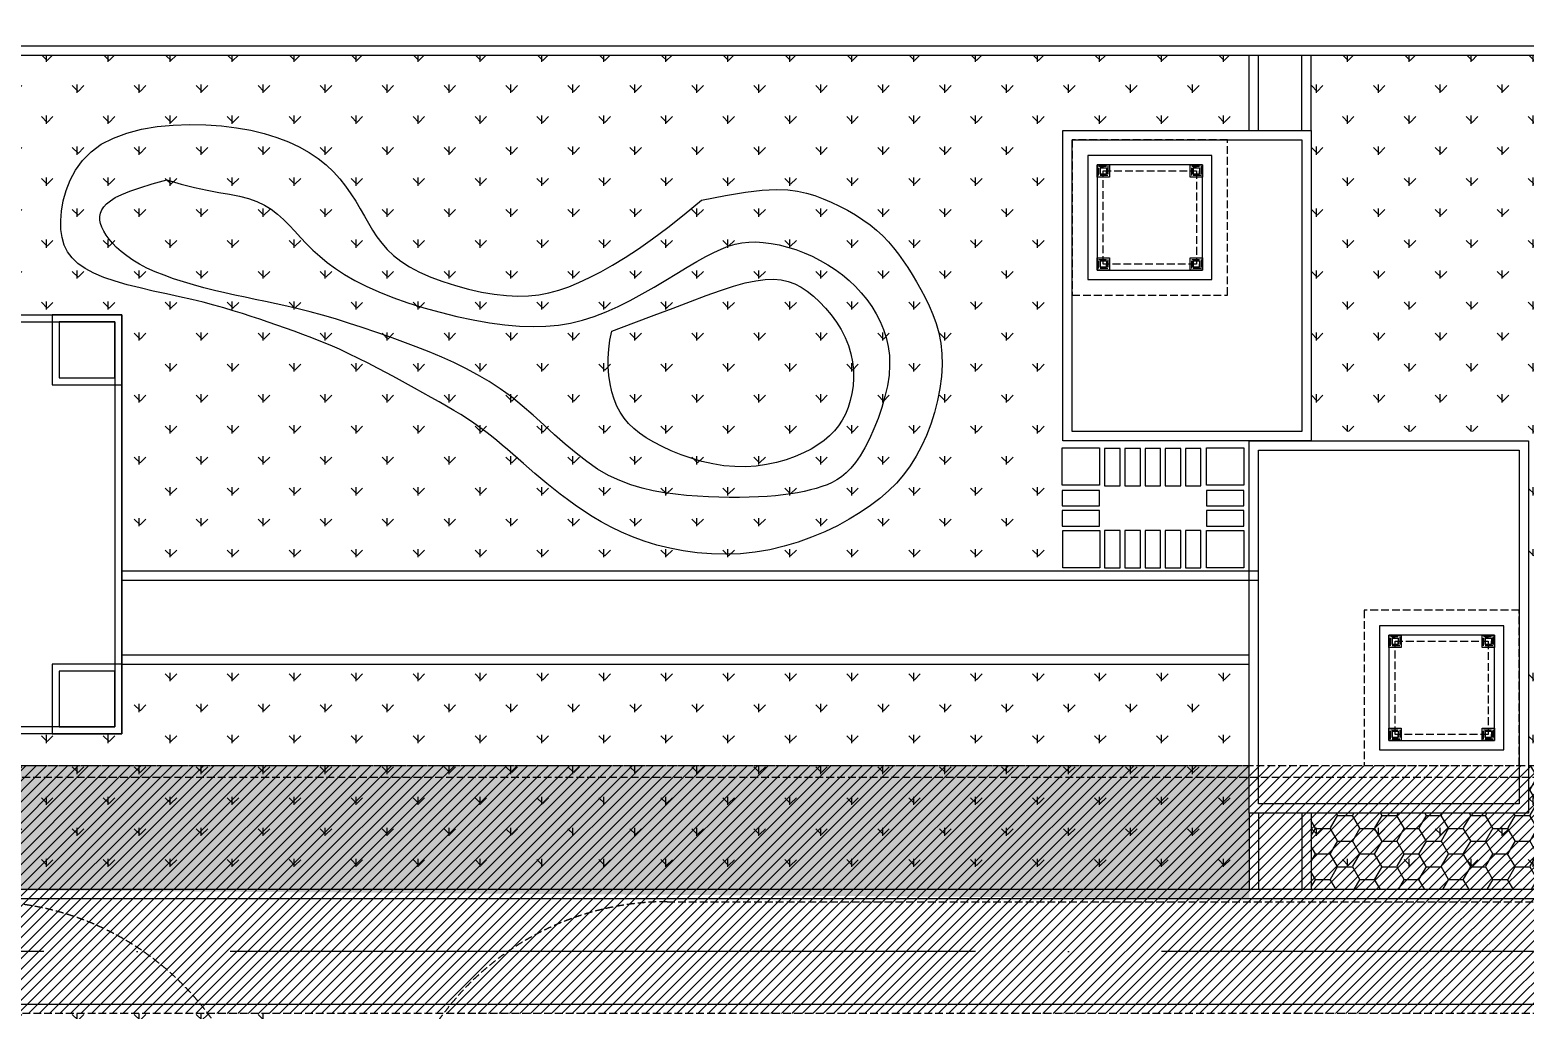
# Model space of a CAD drawing. Header units: millimetres. Extents: x 36720183 to 38160956, y 58934012 to 60388477.
# Drawn here: x 37281101 to 37329263, y 59312324 to 59343914 of the extents above; entities that cross this region are included whole.
import ezdxf

# ---------------------------------------------------------------- set-up
doc = ezdxf.new("R2010")
doc.units = ezdxf.units.MM
doc.header["$LTSCALE"] = 1000
doc.header["$MEASUREMENT"] = 0
doc.linetypes.add('ACAD_ISO04W100', pattern=[30, 24, -3, 0, -3])
doc.linetypes.add('DASH', pattern=[0.35, 0.25, -0.1])
for name, color, linetype in [('@ 绿化', 8, 'Continuous'), ('@YL', 2, 'Continuous'), ('@ZJ20130828', 92, 'Continuous'), ('@园建', 1, 'Continuous'), ('@扑救面填充', 8, 'Continuous'), ('@植草板', 8, 'Continuous'), ('DL_道路中线_支路网_', 4, 'ACAD_ISO04W100'), ('扑救面', 2, 'Continuous')]:
    doc.layers.add(name, color=color, linetype=linetype)
pattern_1 = [(90, (0, 0), (-997.795475, 997.795475), [264.58066, -1731.01015]), (45, (0, 0), (-997.796155, 997.796155), [264.58066, -1146.51615]), (135, (0, 0), (-997.796155, -997.796155), [264.58066, -1146.51615])]
pattern_2 = [(0, (0, 0), (714.375, 412.4445), [476.25, -952.5]), (120, (0, 0), (-714.3749147, 412.4446478), [476.25, -952.5]), (60, (0, 0), (8.53e-05, 824.8891478), [-952.5, 476.25])]

msp = doc.modelspace()

# ---------------------------------------------------------------- hatches: boundary and pattern name
at = {"layer": '@ 绿化', "linetype": 'Continuous'}
h = msp.add_hatch(dxfattribs=at)
h.set_pattern_fill('GRASS', color=256, scale=500, style=0)
h.set_pattern_definition(pattern_1)
edge = h.paths.add_edge_path()
edge.add_line((37217119, 59335836), (37223932, 59334517))
edge.add_arc((37228396, 59335084), 4500, 35.7009, 187.2319, ccw=False)
edge.add_arc((37218578, 59342300), 14233, 341.1851, 390.8676)
edge.add_arc((37240470, 59355385), 11272, 113.8005, 210.8676, ccw=False)
edge.add_arc((37232079, 59374411), 9522, 293.8005, 402.5476)
edge.add_arc((37239934, 59387295), 6500, 90, 262.5783, ccw=False)
edge.add_line((37239934, 59393795), (37254746, 59386274))
edge.add_line((37254746, 59386274), (37257980, 59389006))
edge.add_line((37257980, 59389006), (37261065, 59391356))
edge.add_line((37261065, 59391356), (37268225, 59392102))
edge.add_line((37268225, 59392102), (37268225, 59394602))
edge.add_line((37268225, 59394602), (37308225, 59394602))
edge.add_line((37308225, 59394602), (37308225, 59392102))
edge.add_line((37308225, 59392102), (37316309, 59392102))
edge.add_line((37316309, 59392102), (37311741, 59396635))
edge.add_line((37311741, 59396635), (37284849, 59397181))
edge.add_line((37284849, 59397181), (37284849, 59402782))
edge.add_line((37284849, 59402782), (37310149, 59402316))
edge.add_line((37310149, 59402316), (37312700, 59402159))
edge.add_arc((37305436, 59385237), 18416, 34.8847, 66.7682, ccw=False)
edge.add_arc((37326650, 59400027), 7445, 214.8847, 238.0961)
edge.add_arc((37328376, 59402800), 10712, 238.0961, 267.1565)
edge.add_line((37327845, 59392102), (37327845, 59394602))
edge.add_line((37327845, 59394602), (37357845, 59394602))
edge.add_line((37357845, 59394602), (37357845, 59392102))
edge.add_line((37357845, 59392102), (37364847, 59392102))
edge.add_line((37364847, 59392102), (37360783, 59396039))
edge.add_line((37360783, 59396039), (37333926, 59396576))
edge.add_line((37333926, 59396576), (37333926, 59402177))
edge.add_line((37333926, 59402177), (37359226, 59401711))
edge.add_line((37359226, 59401711), (37360821, 59401687))
edge.add_arc((37360146, 59393500), 8214, 36.6623, 85.287, ccw=False)
edge.add_arc((37377160, 59403827), 11750, 207.4772, 266.2102)
edge.add_line((37376383, 59392102), (37378551, 59392102))
edge.add_line((37378551, 59392102), (37381959, 59392772))
edge.add_line((37381959, 59392772), (37382925, 59406963))
edge.add_line((37382925, 59406963), (37234493, 59409016))
edge.add_line((37234493, 59409016), (37217119, 59335836))
h = msp.add_hatch(dxfattribs=at)
h.set_pattern_fill('GRASS', color=256, scale=500, style=0)
h.set_pattern_definition(pattern_1)
edge = h.paths.add_edge_path()
edge.add_line((37276229, 59347046), (37276229, 59351018))
edge.add_line((37276229, 59351018), (37275680, 59351018))
edge.add_line((37275680, 59351018), (37275680, 59352618))
edge.add_line((37275680, 59352618), (37272280, 59352618))
edge.add_line((37272280, 59352618), (37272280, 59356318))
edge.add_line((37272280, 59356318), (37271180, 59356318))
edge.add_line((37271180, 59356318), (37271180, 59359318))
edge.add_line((37271180, 59359318), (37273880, 59359318))
edge.add_line((37273880, 59359318), (37273880, 59362918))
edge.add_line((37273880, 59362918), (37269779, 59362918))
edge.add_line((37269779, 59362918), (37269779, 59360818))
edge.add_line((37269779, 59360818), (37265280, 59360818))
edge.add_line((37265280, 59360818), (37265280, 59362818))
edge.add_line((37265280, 59362818), (37262379, 59362818))
edge.add_line((37262379, 59362818), (37262379, 59361268))
edge.add_line((37262379, 59361268), (37258080, 59361268))
edge.add_line((37258080, 59361268), (37258079, 59367418))
edge.add_line((37258079, 59367418), (37259679, 59367418))
edge.add_line((37259679, 59367418), (37259679, 59370318))
edge.add_line((37259679, 59370318), (37267080, 59370318))
edge.add_line((37267080, 59370318), (37267080, 59372718))
edge.add_line((37267080, 59372718), (37264379, 59372718))
edge.add_line((37264379, 59372718), (37264379, 59375818))
edge.add_line((37264379, 59375818), (37265480, 59375818))
edge.add_line((37265480, 59375818), (37265480, 59379118))
edge.add_line((37265480, 59379118), (37268380, 59379118))
edge.add_line((37268380, 59379118), (37268380, 59380518))
edge.add_line((37268380, 59380518), (37274980, 59380518))
edge.add_line((37274980, 59380518), (37274980, 59379118))
edge.add_line((37274980, 59379118), (37277880, 59379118))
edge.add_line((37277880, 59379118), (37277880, 59375818))
edge.add_line((37277880, 59375818), (37279180, 59375818))
edge.add_line((37279180, 59375818), (37279179, 59372918))
edge.add_line((37279179, 59372918), (37277480, 59372918))
edge.add_line((37277480, 59372918), (37277480, 59369218))
edge.add_line((37277480, 59369218), (37280980, 59369218))
edge.add_line((37280980, 59369218), (37280980, 59371018))
edge.add_line((37280980, 59371018), (37285480, 59371018))
edge.add_line((37285480, 59371018), (37285480, 59369218))
edge.add_line((37285480, 59369218), (37288380, 59369218))
edge.add_line((37288380, 59369218), (37288380, 59370768))
edge.add_line((37288380, 59370768), (37292680, 59370768))
edge.add_line((37292680, 59370768), (37292680, 59364618))
edge.add_line((37292680, 59364618), (37291080, 59364618))
edge.add_line((37291080, 59364618), (37291080, 59361718))
edge.add_line((37291080, 59361718), (37284680, 59361718))
edge.add_line((37284680, 59361718), (37284680, 59359318))
edge.add_line((37284680, 59359318), (37287380, 59359318))
edge.add_line((37287380, 59359318), (37287380, 59356318))
edge.add_line((37287380, 59356318), (37286079, 59356318))
edge.add_line((37286079, 59356318), (37286330, 59352618))
edge.add_line((37286330, 59352618), (37286079, 59352618))
edge.add_line((37286079, 59352618), (37286079, 59349618))
edge.add_line((37286079, 59349618), (37286029, 59349618))
edge.add_line((37286029, 59349618), (37286029, 59347087))
edge.add_line((37286029, 59347087), (37297680, 59347087))
edge.add_line((37297680, 59347087), (37297680, 59383702))
edge.add_line((37297680, 59383702), (37261431, 59383702))
edge.add_arc((37268462, 59374602), 11500, 127.6908, 166.6442)
edge.add_line((37257273, 59377258), (37253663, 59362053))
edge.add_line((37253663, 59362053), (37258528, 59360898))
edge.add_line((37258528, 59360898), (37256796, 59353601))
edge.add_line((37256796, 59353601), (37251931, 59354756))
edge.add_line((37251931, 59354756), (37248466, 59340162))
edge.add_arc((37244503, 59329860), 11038, 13.7112, 68.9616, ccw=False)
edge.add_line((37255227, 59332476), (37264269, 59332476))
edge.add_line((37264269, 59332476), (37264289, 59334819))
edge.add_arc((37277269, 59334087), 13000, 94.5871, 176.776, ccw=False)
h = msp.add_hatch(dxfattribs=at)
h.set_pattern_fill('GRASS', color=256, scale=500, style=0)
h.set_pattern_definition(pattern_1)
edge = h.paths.add_edge_path()
edge.add_line((37268269, 59332476), (37268282, 59334584))
edge.add_arc((37277269, 59334087), 9000, 92.179, 176.8384, ccw=False)
edge.add_line((37276926, 59343081), (37320376, 59343081))
edge.add_line((37320376, 59343081), (37320376, 59340669))
edge.add_line((37320376, 59340669), (37314376, 59340669))
edge.add_line((37314376, 59340669), (37314376, 59326476))
edge.add_line((37314376, 59326476), (37284064, 59326476))
edge.add_line((37284064, 59326476), (37284064, 59334726))
edge.add_line((37284064, 59334726), (37270564, 59334726))
edge.add_line((37270564, 59334726), (37270564, 59332476))
edge.add_line((37270564, 59332476), (37268269, 59332491))
h = msp.add_hatch(dxfattribs=at)
h.set_pattern_fill('GRASS', color=256, scale=500, style=0)
h.set_pattern_definition(pattern_1)
edge = h.paths.add_edge_path()
edge.add_line((37322376, 59343087), (37322376, 59330969))
edge.add_line((37322376, 59330969), (37329376, 59330969))
edge.add_line((37329376, 59330969), (37329376, 59326969))
edge.add_line((37329376, 59326969), (37334637, 59326969))
edge.add_line((37334637, 59326969), (37334637, 59338827))
edge.add_line((37334637, 59338827), (37346637, 59338827))
edge.add_line((37346637, 59338827), (37346637, 59333827))
edge.add_line((37346637, 59333827), (37350555, 59333827))
edge.add_arc((37341552, 59334081), 9006, 358.3787, 449.9838)
edge.add_line((37341555, 59343087), (37322376, 59343087))
h = msp.add_hatch(dxfattribs=at)
h.set_pattern_fill('GRASS', color=256, scale=500, style=0)
h.set_pattern_definition(pattern_1)
edge = h.paths.add_edge_path()
edge.add_line((37322376, 59316210), (37322376, 59318669))
edge.add_line((37322376, 59318669), (37329376, 59318669))
edge.add_line((37329376, 59318669), (37329376, 59323969))
edge.add_line((37329376, 59323969), (37334637, 59323969))
edge.add_line((37334637, 59323969), (37334637, 59322827))
edge.add_line((37334637, 59322827), (37346637, 59322827))
edge.add_line((37346637, 59322827), (37346637, 59327827))
edge.add_line((37346637, 59327827), (37350555, 59327827))
edge.add_line((37350555, 59327827), (37350555, 59325210))
edge.add_arc((37341555, 59325210), 9000, -87.4104, 0, ccw=False)
edge.add_line((37341961, 59316219), (37322376, 59316210))
h = msp.add_hatch(dxfattribs=at)
h.set_pattern_fill('GRASS', color=256, scale=500, style=0)
h.set_pattern_definition(pattern_1)
edge = h.paths.add_edge_path()
edge.add_line((37268269, 59324476), (37270564, 59324476))
edge.add_line((37270564, 59324476), (37270564, 59321226))
edge.add_line((37270564, 59321226), (37284064, 59321226))
edge.add_line((37284064, 59321226), (37284064, 59323476))
edge.add_line((37284064, 59323476), (37320376, 59323476))
edge.add_line((37320376, 59323476), (37320376, 59316210))
edge.add_line((37320376, 59316210), (37277269, 59316210))
edge.add_arc((37277293, 59325269), 9059, 185.0228, 269.8446, ccw=False)
h = msp.add_hatch(dxfattribs=at)
h.set_pattern_fill('GRASS', color=256, scale=500, style=0)
h.set_pattern_definition(pattern_1)
edge = h.paths.add_edge_path()
edge.add_arc((37263804, 59318441), 7624, 271.1186, 327.0769)
edge.add_arc((37277269, 59325210), 13000, 237.0798, 270)
edge.add_line((37277269, 59312210), (37288628, 59312210))
edge.add_line((37288628, 59312210), (37288628, 59291018))
edge.add_line((37288628, 59291018), (37285833, 59291018))
edge.add_line((37285833, 59291018), (37285833, 59298418))
edge.add_line((37285833, 59298418), (37281353, 59298518))
edge.add_line((37281353, 59298518), (37281353, 59298418))
edge.add_line((37281353, 59298418), (37281353, 59297450))
edge.add_line((37281353, 59297450), (37281353, 59301268))
edge.add_line((37281353, 59301268), (37277053, 59301268))
edge.add_line((37277053, 59301268), (37277053, 59299718))
edge.add_line((37277053, 59299718), (37274153, 59299718))
edge.add_line((37274153, 59299718), (37274153, 59301718))
edge.add_line((37274153, 59301718), (37269653, 59301718))
edge.add_line((37269653, 59301718), (37269653, 59299718))
edge.add_line((37269653, 59299718), (37265453, 59299718))
edge.add_line((37265453, 59299718), (37265453, 59300918))
edge.add_line((37265453, 59300918), (37265953, 59300918))
edge.add_line((37265953, 59300918), (37265953, 59303118))
edge.add_line((37265953, 59303118), (37268153, 59303118))
edge.add_line((37268153, 59303118), (37268153, 59306018))
edge.add_line((37268153, 59306018), (37266853, 59306018))
edge.add_line((37266853, 59306018), (37266853, 59309318))
edge.add_line((37266853, 59309318), (37263953, 59309318))
edge.add_line((37263953, 59309318), (37263953, 59310818))
at = {"layer": '@扑救面填充'}
h = msp.add_hatch(dxfattribs=at)
h.set_pattern_fill('ANSI31', color=256, scale=150)
h.set_pattern_definition([(45, (0, 0), (-168.3798023, 168.3798023), [])])
h.paths.add_polyline_path([(37248512, 59320210), (37364063, 59320210), (37364063, 59312210), (37248512, 59312210)])
at = {"layer": '@植草板'}
h = msp.add_hatch(dxfattribs=at)
h.set_pattern_fill('HONEY', color=8, scale=300)
h.set_pattern_definition(pattern_2)
edge = h.paths.add_edge_path()
edge.add_line((37269778, 59320210), (37320376, 59320210))
edge.add_line((37320376, 59320210), (37320376, 59315910))
edge.add_line((37320376, 59315910), (37277269, 59316210))
edge.add_arc((37277293, 59325269), 9059, 213.9497, 269.8446, ccw=False)
h = msp.add_hatch(dxfattribs=at)
h.set_pattern_fill('HONEY', color=8, scale=300)
h.set_pattern_definition(pattern_2)
edge = h.paths.add_edge_path()
edge.add_line((37322376, 59316210), (37322376, 59318669))
edge.add_line((37322376, 59318669), (37329376, 59318669))
edge.add_line((37329376, 59318669), (37329376, 59320210))
edge.add_line((37329376, 59320210), (37349038, 59320210))
edge.add_arc((37341555, 59325210), 9000, 270, 326.251, ccw=False)
edge.add_line((37341555, 59316210), (37322376, 59316210))

# ---------------------------------------------------------------- linework, layer by layer
at = {"layer": '@YL', "color": 8}
for p, q in [((37341555, 59343387), (37277269, 59343387)), ((37284064, 59326176), (37320676, 59326176)), ((37284064, 59323776), (37320376, 59323776)), ((37341555, 59315910), (37277269, 59315910)), ((37341555, 59312510), (37277269, 59312510))]:
    msp.add_line(p, q, dxfattribs=at)
at = {"layer": '@YL'}
for p, q in [((37341555, 59343087), (37277269, 59343087)), ((37284064, 59326476), (37320676, 59326476)), ((37284064, 59323476), (37320376, 59323476)), ((37341555, 59316210), (37277269, 59316210))]:
    msp.add_line(p, q, dxfattribs=at)
for points in [[(37320376, 59340669), (37320376, 59343087)], [(37322376, 59340669), (37322376, 59343087)], [(37314356, 59330443), (37315556, 59330443), (37315556, 59329243), (37314356, 59329243), (37314356, 59330443)], [(37315720, 59330421), (37315720, 59329221), (37316220, 59329221), (37316220, 59330421), (37315720, 59330421)], [(37316370, 59330421), (37316370, 59329221), (37316870, 59329221), (37316870, 59330421), (37316370, 59330421)], [(37317020, 59330421), (37317020, 59329221), (37317520, 59329221), (37317520, 59330421), (37317020, 59330421)], [(37317670, 59330421), (37317670, 59329221), (37318170, 59329221), (37318170, 59330421), (37317670, 59330421)], [(37318320, 59330421), (37318320, 59329221), (37318820, 59329221), (37318820, 59330421), (37318320, 59330421)], [(37319004, 59330443), (37320204, 59330443), (37320204, 59329243), (37319004, 59329243), (37319004, 59330443)], [(37314356, 59328571), (37315556, 59328571), (37315556, 59329071), (37314356, 59329071), (37314356, 59328571)], [(37319004, 59328571), (37320204, 59328571), (37320204, 59329071), (37319004, 59329071), (37319004, 59328571)], [(37319004, 59328571), (37320204, 59328571), (37320204, 59329071), (37319004, 59329071), (37319004, 59328571)], [(37314356, 59327921), (37315556, 59327921), (37315556, 59328421), (37314356, 59328421), (37314356, 59327921)], [(37319004, 59327921), (37320204, 59327921), (37320204, 59328421), (37319004, 59328421), (37319004, 59327921)], [(37314370, 59327779), (37315570, 59327779), (37315570, 59326579), (37314370, 59326579), (37314370, 59327779)], [(37315720, 59327779), (37315720, 59326579), (37316220, 59326579), (37316220, 59327779), (37315720, 59327779)], [(37316370, 59327779), (37316370, 59326579), (37316870, 59326579), (37316870, 59327779), (37316370, 59327779)], [(37317020, 59327779), (37317020, 59326579), (37317520, 59326579), (37317520, 59327779), (37317020, 59327779)], [(37317670, 59327779), (37317670, 59326579), (37318170, 59326579), (37318170, 59327779), (37317670, 59327779)], [(37318320, 59327779), (37318320, 59326579), (37318820, 59326579), (37318820, 59327779), (37318320, 59327779)], [(37319004, 59327779), (37320204, 59327779), (37320204, 59326579), (37319004, 59326579), (37319004, 59327779)], [(37320376, 59318669), (37320376, 59316210)], [(37322376, 59318669), (37322376, 59316210)]]:
    msp.add_lwpolyline(points, dxfattribs=at)
at = {"layer": '@YL', "color": 8}
for points in [[(37320676, 59340669), (37320676, 59343087)], [(37322076, 59340669), (37322076, 59343087)], [(37302731, 59338427), (37303508, 59338582), (37304155, 59338688), (37304692, 59338750), (37305137, 59338772), (37305510, 59338761), (37305829, 59338721), (37306113, 59338656), (37306381, 59338572), (37306648, 59338473), (37306915, 59338361), (37307179, 59338236), (37307439, 59338100), (37307691, 59337953), (37307933, 59337796), (37308162, 59337630), (37308376, 59337457), (37308573, 59337275), (37308755, 59337087), (37308924, 59336890), (37309082, 59336687), (37309232, 59336475), (37309377, 59336255), (37309518, 59336027), (37309658, 59335791), (37309798, 59335546), (37309936, 59335291), (37310067, 59335025), (37310187, 59334747), (37310292, 59334454), (37310379, 59334146), (37310443, 59333822), (37310479, 59333479), (37310486, 59333119), (37310464, 59332744), (37310414, 59332360), (37310339, 59331973), (37310241, 59331588), (37310121, 59331210), (37309981, 59330845), (37309823, 59330497), (37309649, 59330171), (37309457, 59329866), (37309246, 59329580), (37309014, 59329311), (37308760, 59329056), (37308483, 59328814), (37308180, 59328582), (37307850, 59328359), (37307493, 59328143), (37307110, 59327936), (37306706, 59327742), (37306282, 59327565), (37305843, 59327407), (37305392, 59327271), (37304931, 59327162), (37304464, 59327082), (37303993, 59327033), (37303523, 59327015), (37303057, 59327026), (37302597, 59327063), (37302147, 59327125), (37301711, 59327208), (37301291, 59327313), (37300891, 59327435), (37300513, 59327573), (37300156, 59327725), (37299821, 59327888), (37299506, 59328060), (37299209, 59328237), (37298929, 59328418), (37298667, 59328600), (37298419, 59328780), (37298186, 59328956), (37297966, 59329128), (37297757, 59329296), (37297558, 59329461), (37297367, 59329622), (37297183, 59329781), (37297005, 59329936), (37296831, 59330090), (37296659, 59330241), (37296488, 59330390), (37296317, 59330536), (37296144, 59330681), (37295968, 59330824), (37295786, 59330965), (37295598, 59331105), (37295402, 59331243), (37295197, 59331379), (37294983, 59331515), (37294759, 59331651), (37294525, 59331789), (37294280, 59331928), (37294026, 59332071), (37293761, 59332218), (37293486, 59332369), (37293201, 59332526), (37292907, 59332687), (37292606, 59332850), (37292300, 59333012), (37291992, 59333173), (37291683, 59333329), (37291375, 59333479), (37291070, 59333621), (37290770, 59333753), (37290475, 59333876), (37290184, 59333991), (37289897, 59334100), (37289613, 59334204), (37289333, 59334303), (37289055, 59334399), (37288779, 59334493), (37288505, 59334587), (37288228, 59334679), (37287946, 59334772), (37287654, 59334863), (37287349, 59334954), (37287026, 59335045), (37286682, 59335135), (37286313, 59335224), (37285917, 59335313), (37285502, 59335404), (37285077, 59335498), (37284653, 59335596), (37284239, 59335701), (37283845, 59335814), (37283481, 59335937), (37283156, 59336072), (37282879, 59336221), (37282648, 59336384), (37282461, 59336564), (37282316, 59336763), (37282209, 59336980), (37282139, 59337219), (37282102, 59337481), (37282096, 59337766), (37282120, 59338076), (37282175, 59338402), (37282267, 59338737), (37282399, 59339070), (37282574, 59339395), (37282797, 59339702), (37283072, 59339982), (37283402, 59340226), (37283789, 59340428), (37284225, 59340589), (37284699, 59340711), (37285201, 59340796), (37285720, 59340847), (37286245, 59340867), (37286766, 59340857), (37287274, 59340822), (37287757, 59340762), (37288215, 59340679), (37288647, 59340575), (37289051, 59340451), (37289428, 59340307), (37289776, 59340145), (37290095, 59339966), (37290385, 59339771), (37290644, 59339562), (37290876, 59339341), (37291084, 59339111), (37291272, 59338874), (37291441, 59338633), (37291596, 59338391), (37291740, 59338151), (37291875, 59337915), (37292006, 59337685), (37292139, 59337462), (37292279, 59337246), (37292434, 59337037), (37292610, 59336836), (37292813, 59336643), (37293051, 59336457), (37293329, 59336279), (37293651, 59336109), (37294011, 59335950), (37294400, 59335804), (37294808, 59335673), (37295226, 59335559), (37295645, 59335466), (37296056, 59335396), (37296449, 59335351), (37296817, 59335333), (37297165, 59335341), (37297498, 59335377), (37297820, 59335438), (37298139, 59335526), (37298460, 59335638), (37298787, 59335775), (37299128, 59335936), (37299487, 59336121), (37299868, 59336335), (37300272, 59336580), (37300702, 59336861), (37301160, 59337182), (37301650, 59337547), (37302172, 59337961), (37302731, 59338427)], [(37285508, 59339078), (37285969, 59338939), (37286402, 59338832), (37286806, 59338747), (37287182, 59338677), (37287531, 59338615), (37287852, 59338550), (37288146, 59338476), (37288413, 59338385), (37288655, 59338270), (37288875, 59338132), (37289078, 59337976), (37289270, 59337803), (37289454, 59337618), (37289636, 59337424), (37289821, 59337224), (37290013, 59337022), (37290217, 59336820), (37290438, 59336619), (37290679, 59336420), (37290945, 59336224), (37291240, 59336030), (37291568, 59335839), (37291933, 59335652), (37292340, 59335470), (37292790, 59335292), (37293275, 59335122), (37293787, 59334961), (37294316, 59334814), (37294851, 59334682), (37295383, 59334569), (37295902, 59334476), (37296399, 59334408), (37296867, 59334366), (37297307, 59334350), (37297725, 59334361), (37298127, 59334400), (37298515, 59334465), (37298897, 59334558), (37299276, 59334678), (37299659, 59334826), (37300047, 59335001), (37300438, 59335197), (37300827, 59335408), (37301211, 59335626), (37301583, 59335846), (37301939, 59336060), (37302276, 59336263), (37302587, 59336446), (37302871, 59336606), (37303130, 59336741), (37303370, 59336852), (37303598, 59336941), (37303817, 59337007), (37304034, 59337052), (37304254, 59337076), (37304483, 59337081), (37304724, 59337066), (37304976, 59337034), (37305236, 59336983), (37305502, 59336916), (37305769, 59336832), (37306036, 59336732), (37306300, 59336617), (37306557, 59336487), (37306806, 59336344), (37307044, 59336187), (37307272, 59336017), (37307487, 59335835), (37307691, 59335642), (37307881, 59335437), (37308057, 59335223), (37308218, 59334998), (37308364, 59334764), (37308491, 59334519), (37308600, 59334263), (37308686, 59333996), (37308749, 59333715), (37308786, 59333420), (37308795, 59333111), (37308774, 59332785), (37308723, 59332444), (37308644, 59332094), (37308542, 59331741), (37308422, 59331392), (37308287, 59331056), (37308142, 59330738), (37307992, 59330447), (37307840, 59330189), (37307691, 59329970), (37307543, 59329787), (37307396, 59329636), (37307247, 59329511), (37307095, 59329409), (37306939, 59329326), (37306777, 59329255), (37306607, 59329194), (37306429, 59329138), (37306241, 59329087), (37306042, 59329040), (37305831, 59328999), (37305607, 59328962), (37305370, 59328929), (37305118, 59328902), (37304850, 59328880), (37304566, 59328862), (37304267, 59328850), (37303954, 59328844), (37303630, 59328844), (37303297, 59328850), (37302955, 59328864), (37302606, 59328884), (37302253, 59328913), (37301897, 59328950), (37301538, 59328998), (37301178, 59329063), (37300818, 59329148), (37300458, 59329256), (37300099, 59329391), (37299743, 59329558), (37299389, 59329760), (37299040, 59329999), (37298693, 59330269), (37298347, 59330562), (37298003, 59330869), (37297658, 59331184), (37297312, 59331496), (37296963, 59331799), (37296610, 59332084), (37296254, 59332345), (37295891, 59332584), (37295522, 59332802), (37295146, 59333003), (37294761, 59333191), (37294367, 59333368), (37293962, 59333537), (37293546, 59333702), (37293119, 59333864), (37292683, 59334023), (37292244, 59334177), (37291804, 59334325), (37291368, 59334466), (37290941, 59334598), (37290525, 59334719), (37290126, 59334829), (37289745, 59334926), (37289382, 59335012), (37289032, 59335089), (37288693, 59335161), (37288361, 59335229), (37288033, 59335297), (37287706, 59335365), (37287377, 59335438), (37287043, 59335517), (37286708, 59335602), (37286374, 59335694), (37286047, 59335791), (37285729, 59335895), (37285425, 59336004), (37285138, 59336119), (37284872, 59336240), (37284631, 59336367), (37284413, 59336497), (37284219, 59336631), (37284046, 59336767), (37283895, 59336903), (37283764, 59337039), (37283651, 59337173), (37283557, 59337303), (37283480, 59337430), (37283421, 59337552), (37283380, 59337671), (37283359, 59337786), (37283358, 59337897), (37283379, 59338005), (37283420, 59338110), (37283485, 59338212), (37283574, 59338311), (37283694, 59338410), (37283853, 59338509), (37284059, 59338611), (37284320, 59338717), (37284643, 59338829), (37285037, 59338949), (37285508, 59339078)], [(37299841, 59334201), (37300554, 59334468), (37301212, 59334718), (37301819, 59334951), (37302377, 59335163), (37302886, 59335352), (37303349, 59335516), (37303768, 59335651), (37304144, 59335757), (37304481, 59335829), (37304781, 59335870), (37305052, 59335879), (37305298, 59335859), (37305524, 59335808), (37305737, 59335730), (37305940, 59335623), (37306140, 59335491), (37306339, 59335332), (37306537, 59335151), (37306729, 59334949), (37306911, 59334731), (37307080, 59334498), (37307232, 59334253), (37307363, 59334000), (37307469, 59333741), (37307548, 59333478), (37307600, 59333215), (37307627, 59332954), (37307632, 59332695), (37307615, 59332443), (37307578, 59332199), (37307524, 59331965), (37307454, 59331743), (37307369, 59331535), (37307268, 59331341), (37307151, 59331159), (37307016, 59330989), (37306861, 59330830), (37306685, 59330681), (37306486, 59330540), (37306264, 59330407), (37306018, 59330282), (37305749, 59330166), (37305460, 59330063), (37305154, 59329976), (37304833, 59329907), (37304500, 59329859), (37304158, 59329835), (37303808, 59329838), (37303454, 59329870), (37303099, 59329928), (37302749, 59330009), (37302406, 59330109), (37302075, 59330224), (37301761, 59330352), (37301467, 59330488), (37301198, 59330629), (37300956, 59330772), (37300741, 59330918), (37300552, 59331071), (37300386, 59331232), (37300242, 59331404), (37300118, 59331590), (37300012, 59331791), (37299923, 59332010), (37299850, 59332248), (37299793, 59332504), (37299752, 59332773), (37299730, 59333053), (37299727, 59333339), (37299744, 59333628), (37299781, 59333916), (37299841, 59334201)], [(37320676, 59318669), (37320676, 59316210)], [(37322076, 59318669), (37322076, 59316210)]]:
    msp.add_lwpolyline(points, dxfattribs=at)
at = {"layer": '@YL'}
for points in [[(37314376, 59340669), (37322376, 59340669), (37322376, 59330669), (37314376, 59330669)], [(37270564, 59334726), (37284064, 59334726), (37284064, 59321226), (37270564, 59321226)], [(37284064, 59332476), (37284064, 59334726), (37281814, 59334726), (37281814, 59332476)], [(37283839, 59332701), (37283839, 59334501), (37282039, 59334501), (37282039, 59332701)], [(37320376, 59330669), (37329376, 59330669), (37329376, 59318669), (37320376, 59318669)]]:
    msp.add_lwpolyline(points, close=True, dxfattribs=at)
at = {"layer": '@YL', "color": 8}
for points in [[(37314676, 59340369), (37322076, 59340369), (37322076, 59330969), (37314676, 59330969)], [(37270789, 59334501), (37283839, 59334501), (37283839, 59321451), (37270789, 59321451)], [(37320676, 59330369), (37329076, 59330369), (37329076, 59318969), (37320676, 59318969)]]:
    msp.add_lwpolyline(points, close=True, dxfattribs=at)
at = {"layer": '@YL', "color": 8, "linetype": 'DASH'}
for points in [[(37315676, 59339369), (37318676, 59339369), (37318676, 59336369), (37315676, 59336369)], [(37325076, 59324210), (37328076, 59324210), (37328076, 59321210), (37325076, 59321210)]]:
    msp.add_lwpolyline(points, close=True, dxfattribs=at)
at = {"layer": '@YL', "elevation": -1687}
for points in [[(37284064, 59321226), (37284064, 59323476), (37281814, 59323476), (37281814, 59321226)], [(37283839, 59321451), (37283839, 59323251), (37282039, 59323251), (37282039, 59321451)]]:
    msp.add_lwpolyline(points, close=True, dxfattribs=at)
at = {"layer": '@YL', "linetype": 'DASH'}
msp.add_lwpolyline([(37269778, 59320210), (37320376, 59320210)], dxfattribs=at)
at = {"layer": '@ZJ20130828'}
msp.add_lwpolyline([(37284064, 59321226), (37284064, 59334726)], dxfattribs=at)
at = {"layer": '@园建', "color": 8, "linetype": 'DASH'}
for points in [[(37314676, 59335369), (37319676, 59335369), (37319676, 59340369), (37314676, 59340369)], [(37315526, 59339519), (37315826, 59339519), (37315826, 59339219), (37315526, 59339219)], [(37315576, 59339469), (37315776, 59339469), (37315776, 59339269), (37315576, 59339269)], [(37318526, 59339519), (37318826, 59339519), (37318826, 59339219), (37318526, 59339219)], [(37318576, 59339469), (37318776, 59339469), (37318776, 59339269), (37318576, 59339269)], [(37315526, 59336519), (37315826, 59336519), (37315826, 59336219), (37315526, 59336219)], [(37315576, 59336469), (37315776, 59336469), (37315776, 59336269), (37315576, 59336269)], [(37318526, 59336519), (37318826, 59336519), (37318826, 59336219), (37318526, 59336219)], [(37318576, 59336469), (37318776, 59336469), (37318776, 59336269), (37318576, 59336269)], [(37324076, 59320210), (37329076, 59320210), (37329076, 59325210), (37324076, 59325210)], [(37324926, 59324360), (37325226, 59324360), (37325226, 59324060), (37324926, 59324060)], [(37324976, 59324310), (37325176, 59324310), (37325176, 59324110), (37324976, 59324110)], [(37327926, 59324360), (37328226, 59324360), (37328226, 59324060), (37327926, 59324060)], [(37327976, 59324310), (37328176, 59324310), (37328176, 59324110), (37327976, 59324110)], [(37324926, 59321360), (37325226, 59321360), (37325226, 59321060), (37324926, 59321060)], [(37324976, 59321310), (37325176, 59321310), (37325176, 59321110), (37324976, 59321110)], [(37327926, 59321360), (37328226, 59321360), (37328226, 59321060), (37327926, 59321060)], [(37327976, 59321310), (37328176, 59321310), (37328176, 59321110), (37327976, 59321110)]]:
    msp.add_lwpolyline(points, close=True, dxfattribs=at)
at = {"layer": '@园建', "color": 2}
for points in [[(37315176, 59335869), (37319176, 59335869), (37319176, 59339869), (37315176, 59339869)], [(37315476, 59339569), (37315876, 59339569), (37315876, 59339169), (37315476, 59339169)], [(37318476, 59339569), (37318876, 59339569), (37318876, 59339169), (37318476, 59339169)], [(37315476, 59336569), (37315876, 59336569), (37315876, 59336169), (37315476, 59336169)], [(37318476, 59336569), (37318876, 59336569), (37318876, 59336169), (37318476, 59336169)], [(37324576, 59320710), (37328576, 59320710), (37328576, 59324710), (37324576, 59324710)], [(37324876, 59324410), (37325276, 59324410), (37325276, 59324010), (37324876, 59324010)], [(37327876, 59324410), (37328276, 59324410), (37328276, 59324010), (37327876, 59324010)], [(37324876, 59321410), (37325276, 59321410), (37325276, 59321010), (37324876, 59321010)], [(37327876, 59321410), (37328276, 59321410), (37328276, 59321010), (37327876, 59321010)]]:
    msp.add_lwpolyline(points, close=True, dxfattribs=at)
at = {"layer": '@园建', "color": 8}
for points in [[(37315476, 59336169), (37318876, 59336169), (37318876, 59339569), (37315476, 59339569)], [(37324876, 59321010), (37328276, 59321010), (37328276, 59324410), (37324876, 59324410)]]:
    msp.add_lwpolyline(points, close=True, dxfattribs=at)
at = {"layer": '@园建', "color": 8, "linetype": 'DASH'}
for points in [[(37315682, 59339469), (37315576, 59339469), (37315576, 59339363)], [(37315576, 59339363), (37315576, 59339269), (37315670, 59339269)], [(37315670, 59339269), (37315776, 59339269), (37315776, 59339375)], [(37315682, 59339469), (37315776, 59339469), (37315776, 59339375)], [(37318682, 59339469), (37318576, 59339469), (37318576, 59339363)], [(37318576, 59339363), (37318576, 59339269), (37318670, 59339269)], [(37318670, 59339269), (37318776, 59339269), (37318776, 59339375)], [(37318682, 59339469), (37318776, 59339469), (37318776, 59339375)], [(37315682, 59336469), (37315576, 59336469), (37315576, 59336363)], [(37315576, 59336363), (37315576, 59336269), (37315670, 59336269)], [(37315670, 59336269), (37315776, 59336269), (37315776, 59336375)], [(37315682, 59336469), (37315776, 59336469), (37315776, 59336375)], [(37318682, 59336469), (37318576, 59336469), (37318576, 59336363)], [(37318576, 59336363), (37318576, 59336269), (37318670, 59336269)], [(37318670, 59336269), (37318776, 59336269), (37318776, 59336375)], [(37318682, 59336469), (37318776, 59336469), (37318776, 59336375)], [(37325082, 59324310), (37324976, 59324310), (37324976, 59324204)], [(37324976, 59324204), (37324976, 59324110), (37325070, 59324110)], [(37325070, 59324110), (37325176, 59324110), (37325176, 59324216)], [(37325082, 59324310), (37325176, 59324310), (37325176, 59324216)], [(37328082, 59324310), (37327976, 59324310), (37327976, 59324204)], [(37327976, 59324204), (37327976, 59324110), (37328070, 59324110)], [(37328070, 59324110), (37328176, 59324110), (37328176, 59324216)], [(37328082, 59324310), (37328176, 59324310), (37328176, 59324216)], [(37325082, 59321310), (37324976, 59321310), (37324976, 59321204)], [(37325082, 59321310), (37325176, 59321310), (37325176, 59321216)], [(37328082, 59321310), (37327976, 59321310), (37327976, 59321204)], [(37328082, 59321310), (37328176, 59321310), (37328176, 59321216)], [(37324976, 59321204), (37324976, 59321110), (37325070, 59321110)], [(37325070, 59321110), (37325176, 59321110), (37325176, 59321216)], [(37327976, 59321204), (37327976, 59321110), (37328070, 59321110)], [(37328070, 59321110), (37328176, 59321110), (37328176, 59321216)]]:
    msp.add_lwpolyline(points, dxfattribs=at)
at = {"layer": 'DL_道路中线_支路网_', "color": 8}
msp.add_line((37341555, 59314210), (37276872, 59314217), dxfattribs=at)
at = {"layer": '扑救面', "color": 8, "linetype": 'DASH'}
for points in [[(37292628, 59304268), (37292628, 59306818, -0.414214), (37301628, 59315818), (37376733, 59315818), (37377005, 59319818), (37255021, 59319818, -0.476038), (37246212, 59330663, -1.604445)], [(37241186, 59309422, -0.290399), (37248512, 59315724), (37279628, 59315818, -0.41419), (37288628, 59306819, 0.194044)]]:
    msp.add_lwpolyline(points, format="xyb", dxfattribs=at)
msp.add_lwpolyline([(37248512, 59320210), (37364063, 59320210), (37364063, 59312210), (37248512, 59312210)], close=True, dxfattribs=at)

doc.saveas('drawing.dxf')
